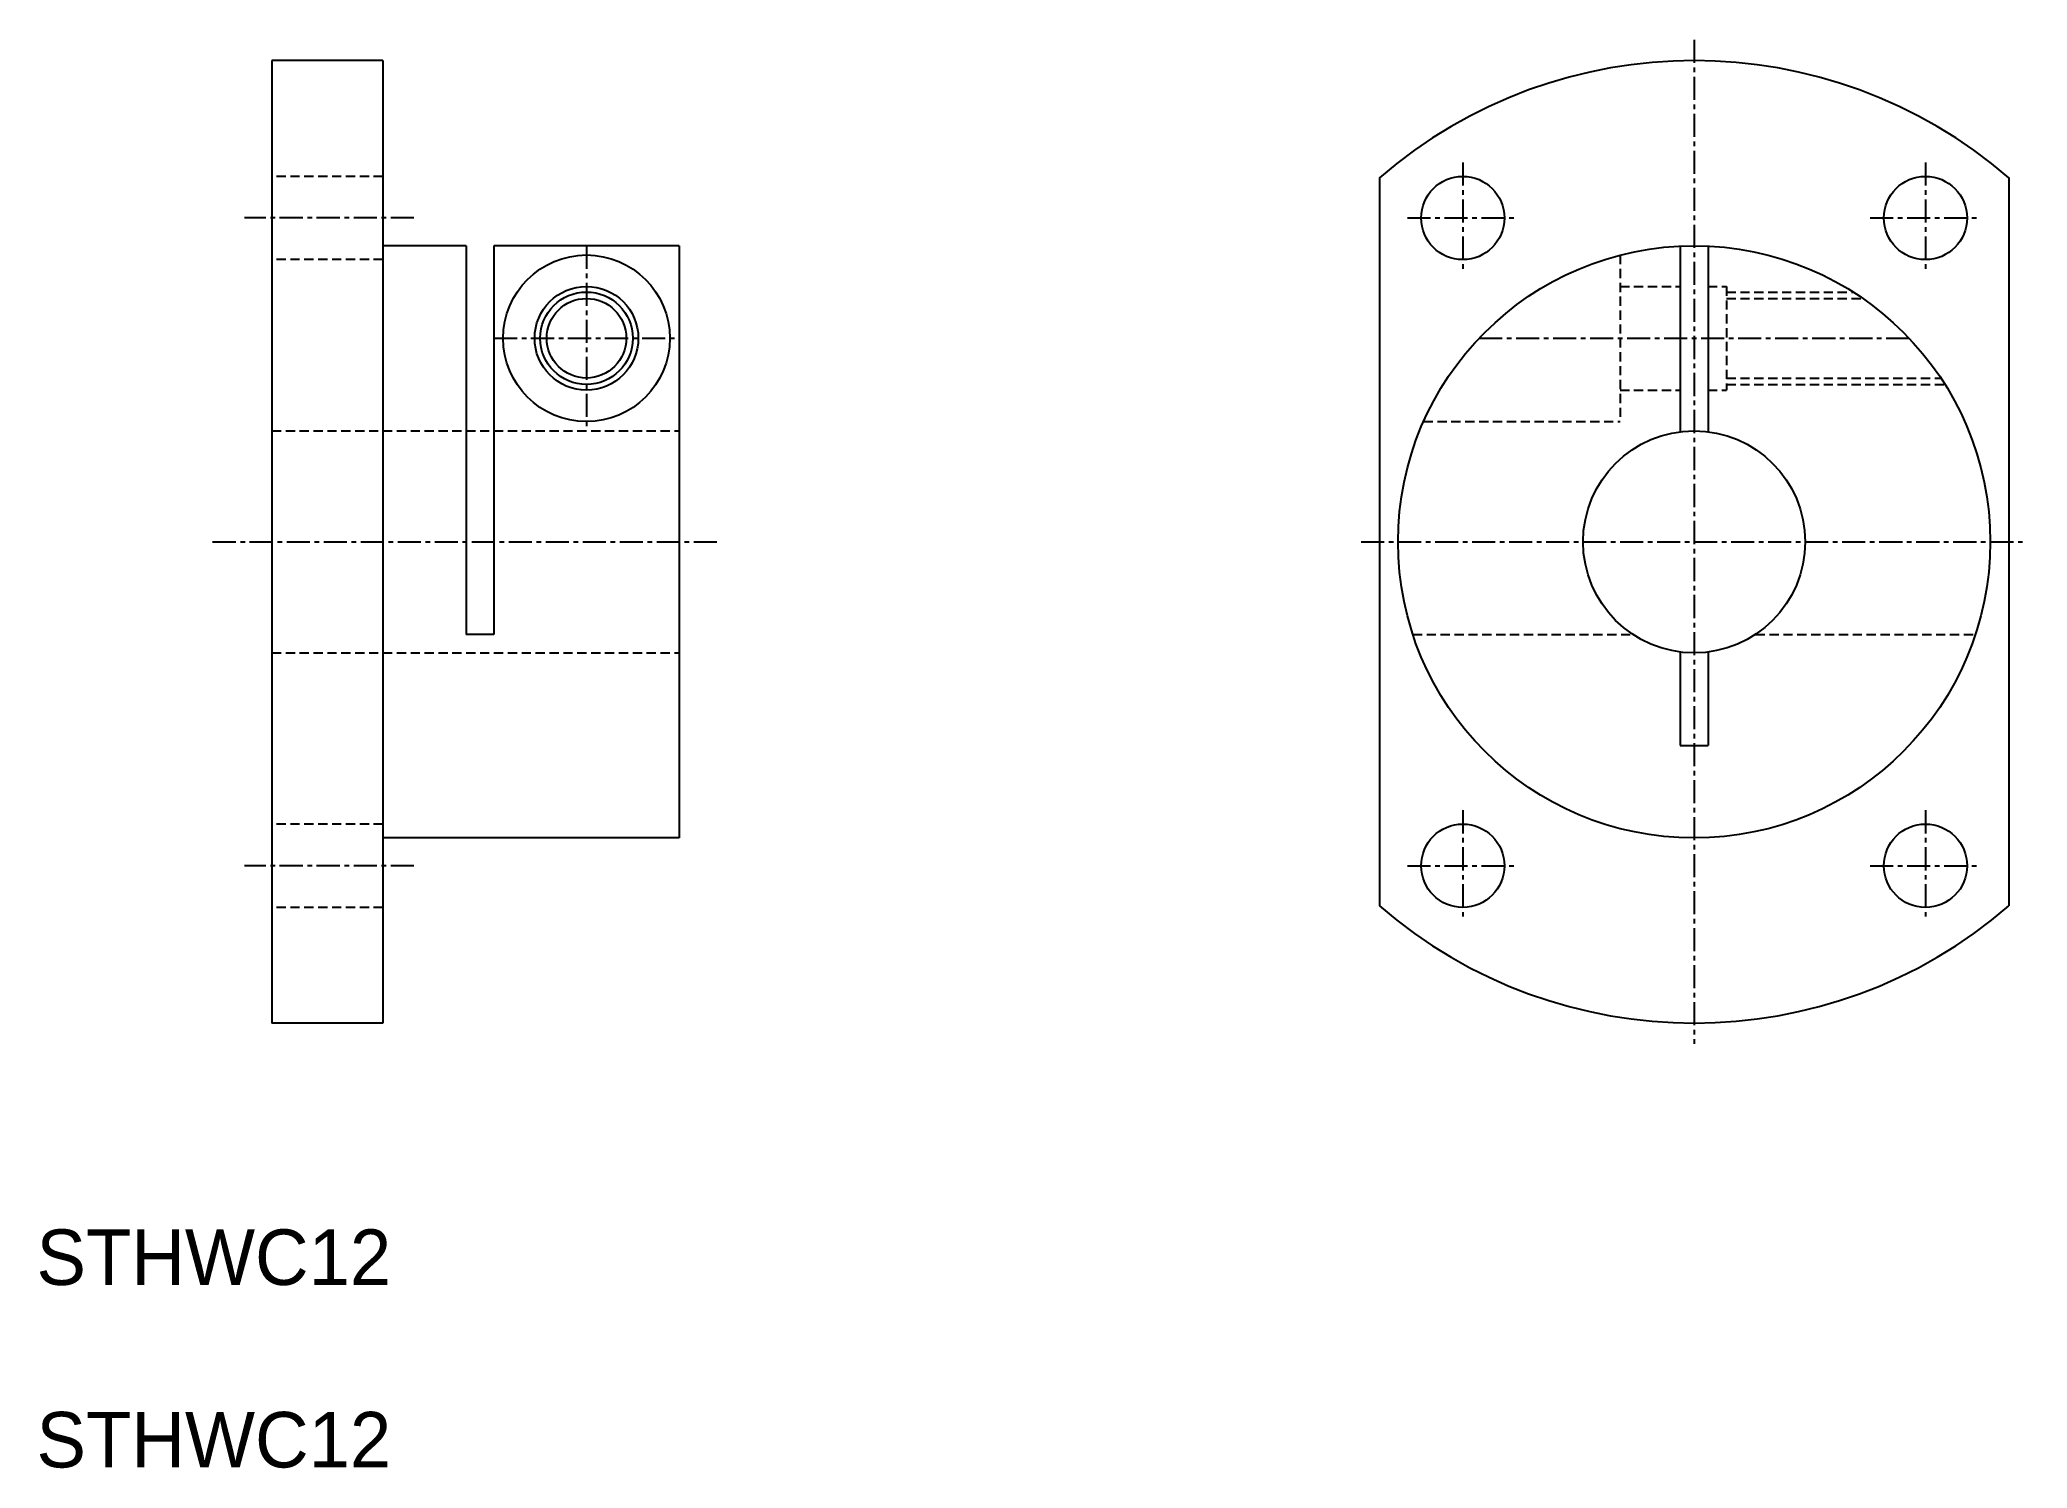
# Model space of a CAD drawing. Extents: x -30 to 77, y -4 to 73.
import ezdxf

# ---------------------------------------------------------------- set-up
doc = ezdxf.new("R2010")
doc.units = 0
doc.linetypes.add('CENTER', pattern=[2, 1.25, -0.25, 0.25, -0.25])
doc.linetypes.add('DASHED', pattern=[0.75, 0.5, -0.25])
doc.layers.get('0').update_dxf_attribs({"linetype": 'CONTINUOUS'})
doc.layers.add('CENTER', color=1, linetype='CENTER')

msp = doc.modelspace()

# ---------------------------------------------------------------- linework, layer by layer
for p, q in [((-11.66, 71.65), (-17.66, 71.65)), ((-17.66, 71.65), (-17.66, 19.65)), ((-11.66, 71.65), (-11.66, 19.65)), ((42.19, 65.33), (42.19, 25.98)), ((76.19, 65.33), (76.19, 25.98)), ((-7.16, 61.65), (-11.66, 61.65)), ((-7.16, 61.65), (-7.16, 40.65)), ((4.34, 61.65), (-5.66, 61.65)), ((-5.66, 61.65), (-5.66, 40.65)), ((4.34, 61.65), (4.34, 29.65)), ((58.44, 61.64), (58.44, 51.61)), ((59.94, 61.64), (59.94, 51.61)), ((-5.66, 40.65), (-7.16, 40.65)), ((58.44, 39.7), (58.44, 34.65)), ((59.94, 39.7), (59.94, 34.65)), ((58.44, 34.65), (59.94, 34.65)), ((4.34, 29.65), (-11.66, 29.65)), ((-11.66, 19.65), (-17.66, 19.65))]:
    msp.add_line(p, q)
at = {"color": 3, "linetype": 'DASHED'}
for p, q in [((-11.66, 65.4), (-17.66, 65.4)), ((-11.66, 60.9), (-17.66, 60.9)), ((55.19, 61.15), (55.19, 52.15)), ((55.19, 59.45), (58.44, 59.45)), ((59.94, 59.45), (60.94, 59.45)), ((60.94, 59.45), (60.94, 53.85)), ((60.94, 59.15), (67.78, 59.15)), ((60.94, 58.8), (68.3, 58.8)), ((55.19, 53.85), (58.44, 53.85)), ((59.94, 53.85), (60.94, 53.85)), ((60.94, 54.5), (72.52, 54.5)), ((60.94, 54.15), (72.74, 54.15)), ((-17.66, 51.65), (4.34, 51.65)), ((44.57, 52.15), (55.19, 52.15)), ((43.99, 40.65), (55.87, 40.65)), ((62.51, 40.65), (74.39, 40.65)), ((-17.66, 39.65), (4.34, 39.65)), ((-11.66, 30.4), (-17.66, 30.4)), ((-11.66, 25.9), (-17.66, 25.9))]:
    msp.add_line(p, q, dxfattribs=at)
for centre, radius in [((46.69, 63.15), 2.25), ((71.69, 63.15), 2.25), ((59.19, 45.65), 16), ((-0.66, 56.65), 4.5), ((-0.66, 56.65), 2.8), ((-0.66, 56.65), 2.15), ((59.19, 45.65), 6), ((46.69, 28.15), 2.25), ((71.69, 28.15), 2.25)]:
    msp.add_circle(centre, radius)
at = {"color": 3, "linetype": 'CONTINUOUS'}
msp.add_circle((-0.66, 56.65), 2.5, dxfattribs=at)
for start, end in [(49.1678, 130.8322), (229.1678, 310.8322)]:
    msp.add_arc((59.19, 45.65), 26, start, end)
at = {"layer": 'CENTER'}
for p, q in [((59.19, 72.78), (59.19, 18.53)), ((46.69, 66.15), (46.69, 60.16)), ((71.69, 66.15), (71.69, 60.16)), ((-9.99, 63.15), (-19.14, 63.15)), ((43.7, 63.15), (49.68, 63.15)), ((68.7, 63.15), (74.68, 63.15)), ((-0.66, 61.65), (-0.66, 51.65)), ((-5.66, 56.65), (4.34, 56.65)), ((47.57, 56.65), (70.81, 56.65)), ((-20.86, 45.65), (6.54, 45.65)), ((41.19, 45.65), (77.19, 45.65)), ((46.69, 31.15), (46.69, 25.16)), ((71.69, 31.15), (71.69, 25.16)), ((-9.99, 28.15), (-19.14, 28.15)), ((43.7, 28.15), (49.68, 28.15)), ((68.7, 28.15), (74.68, 28.15))]:
    msp.add_line(p, q, dxfattribs=at)

# ---------------------------------------------------------------- texts
at = {"color": 7, "linetype": 'CONTINUOUS'}
for p in [(-30.38, 5.5), (-30.38, -4.36)]:
    msp.add_text('STHWC12', height=3, dxfattribs=at).set_placement(p)

doc.saveas('drawing.dxf')
